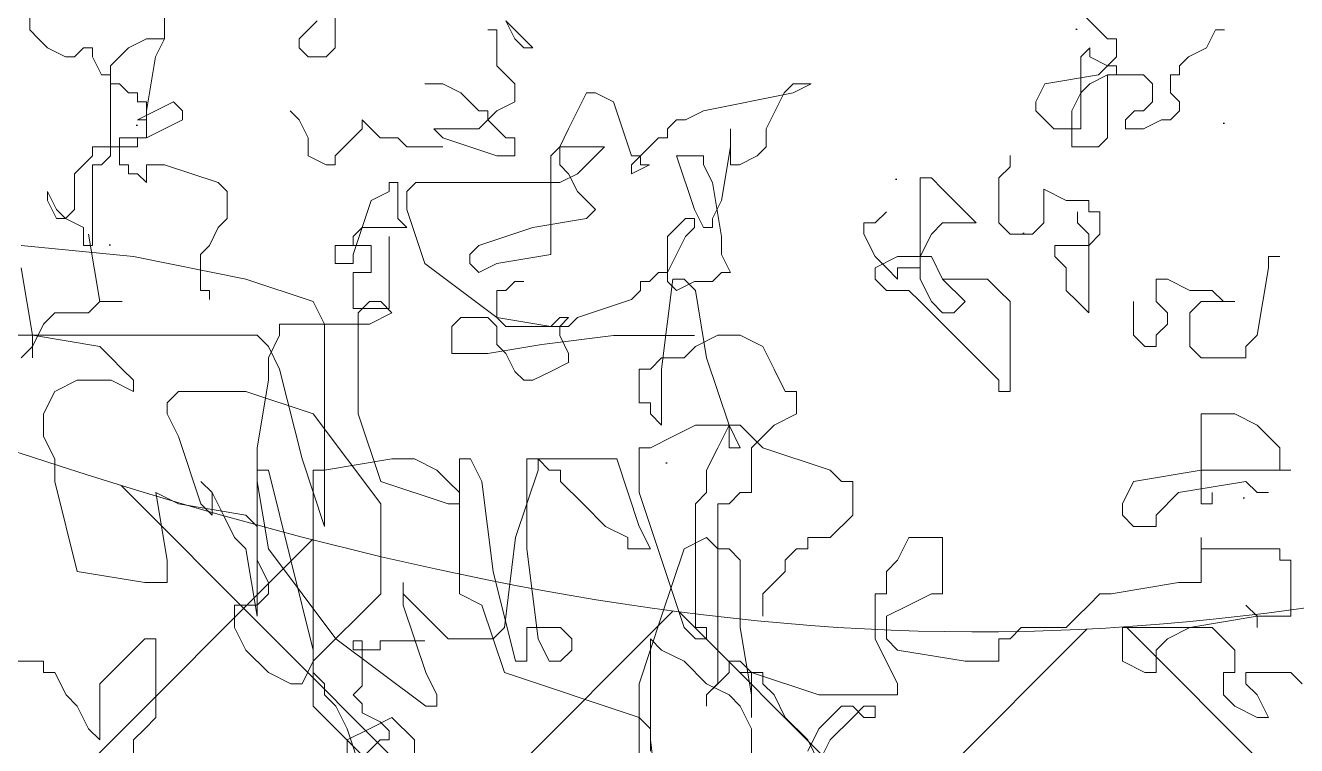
# Model space of a CAD drawing. Extents: x -95 to 325, y -1215 to -918.
# Drawn here: x 84.85 to 94.1, y -1086.93 to -1081.7 of the extents above; entities that cross this region are included whole.
import ezdxf

# ---------------------------------------------------------------- set-up
doc = ezdxf.new("R2010")
doc.units = 0
doc.layers.get('0').update_dxf_attribs({"linetype": 'CONTINUOUS'})
for name, color, linetype in [('尺寸标注', 7, 'CONTINUOUS'), ('福建茶', 76, 'CONTINUOUS'), ('马尼拉草', 80, 'CONTINUOUS')]:
    doc.layers.add(name, color=color, linetype=linetype)

# ---------------------------------------------------------------- blocks, each defined once
blk = doc.blocks.new('tulia')
at = {"color": 3, "lineweight": 0}
for p, q in [((205.1309, 273.1756), (205.0712, 273.653)), ((204.5934, 273.5933), (204.5934, 273.1159)), ((206.4448, 273.474), (206.8031, 273.1159)), ((206.7434, 273.1159), (206.624, 273.474)), ((206.7434, 273.5336), (206.7434, 273.1756)), ((204.2351, 273.2949), (204.1754, 273.1756)), ((204.2948, 273.1756), (204.2351, 273.2949)), ((205.1906, 272.8772), (205.1906, 273.2949)), ((206.3851, 273.1756), (206.3851, 273.2949)), ((206.6635, 273.2698), (206.568, 273.1744)), ((207.8781, 273.2949), (207.8781, 273.1756)), ((204.2351, 273.1159), (204.2948, 273.2352)), ((205.1309, 273.2352), (205.1309, 273.1159)), ((204.1754, 273.1756), (204.0559, 273.0562)), ((204.4143, 273.0562), (204.2948, 273.1756)), ((205.1309, 272.6385), (205.1309, 273.1756)), ((206.5045, 273.0562), (206.3851, 273.1756)), ((206.568, 273.1744), (206.5203, 273.1744)), ((206.5203, 273.1744), (206.5203, 273.1267)), ((206.7434, 273.1756), (206.624, 273.1159)), ((207.8781, 273.1756), (207.8184, 273.1159)), ((208.0573, 272.8772), (208.0573, 273.1756)), ((208.0573, 273.1756), (208.117, 273.1159)), ((204.1156, 272.9965), (204.2351, 273.1159)), ((204.5934, 273.1159), (204.6531, 272.9965)), ((205.1309, 273.1159), (205.1906, 273.0562)), ((206.624, 273.1159), (206.5045, 273.0562)), ((206.5203, 273.1267), (206.568, 273.079)), ((206.568, 273.079), (206.6635, 273.0313)), ((206.8031, 272.9965), (206.7434, 273.1159)), ((206.8031, 273.1159), (206.9226, 272.9965)), ((207.8184, 273.1159), (207.7587, 273.0562)), ((208.117, 273.1159), (208.1767, 272.9965)), ((201.9059, 272.9369), (201.8462, 273.0562)), ((201.8462, 273.0562), (201.9059, 273.0562)), ((201.9059, 273.0562), (202.0254, 272.9965)), ((203.9365, 272.9965), (203.9365, 273.0562)), ((203.9365, 273.0562), (203.9962, 273.0562)), ((204.0559, 273.0562), (203.9962, 272.9965)), ((203.9962, 273.0562), (204.0559, 272.9965)), ((204.474, 272.9369), (204.4143, 273.0562)), ((204.5934, 272.8175), (204.5934, 273.0562)), ((204.5934, 273.0562), (204.5934, 272.9369)), ((205.1906, 273.0562), (205.9073, 272.8175)), ((206.6635, 273.0313), (206.6635, 272.9836)), ((207.7587, 273.0562), (207.7587, 272.6385)), ((201.9657, 272.8772), (201.9059, 272.9369)), ((202.0254, 272.9965), (202.0851, 272.9369)), ((202.0851, 272.9369), (202.0851, 272.8175)), ((203.817, 272.8772), (203.817, 272.9369)), ((203.817, 272.9369), (204.2351, 272.9369)), ((203.9962, 272.9965), (203.9365, 272.9965)), ((204.0559, 272.9965), (204.1156, 272.9965)), ((204.2351, 272.9369), (204.5934, 272.8175)), ((204.5337, 272.8772), (204.474, 272.9369)), ((204.5934, 272.9369), (204.6531, 272.5788)), ((204.6531, 272.9965), (204.7129, 272.9369)), ((204.8323, 272.9369), (204.7129, 272.8175)), ((204.7129, 272.9369), (204.8323, 272.8772)), ((204.7726, 272.8772), (204.8323, 272.9369)), ((204.8323, 272.9369), (204.8323, 272.9965)), ((204.8323, 272.9965), (204.8323, 272.9369)), ((206.2656, 272.9369), (206.2656, 272.9965)), ((206.2656, 272.9965), (206.3253, 272.9965)), ((206.3253, 272.8175), (206.2656, 272.9369)), ((206.3253, 272.9965), (206.8031, 272.6385)), ((206.6635, 272.9836), (206.7113, 272.9359)), ((206.7113, 272.9359), (206.6635, 272.8882)), ((206.8628, 272.9369), (206.8031, 272.9965)), ((206.8628, 272.8772), (206.8628, 272.9369)), ((206.9226, 272.9965), (206.9226, 271.7433)), ((208.1767, 272.9965), (208.2364, 272.9369)), ((208.2364, 272.9369), (208.2962, 272.8175)), ((201.6671, 272.8772), (201.7268, 272.8175)), ((201.9657, 272.8175), (201.9657, 272.8772)), ((203.9365, 272.6385), (203.817, 272.8772)), ((204.5337, 272.8175), (204.5337, 272.8772)), ((204.7726, 271.9224), (204.7726, 272.8772)), ((204.8323, 272.8772), (204.9517, 272.7578)), ((205.0712, 272.5191), (205.1906, 272.8772)), ((206.6635, 272.8882), (206.6635, 272.6497)), ((206.9226, 272.8175), (206.8628, 272.8772)), ((206.9226, 272.7578), (206.9823, 272.8772)), ((206.9823, 272.8772), (207.042, 272.8772)), ((207.042, 272.8772), (207.1615, 272.8175)), ((207.9976, 272.8175), (208.0573, 272.8772)), ((201.7268, 272.8175), (201.9657, 272.8175)), ((202.0851, 272.8175), (202.0254, 272.8175)), ((202.0254, 272.8175), (202.0254, 272.6982)), ((202.4434, 272.6982), (202.4434, 272.8175)), ((202.4434, 272.8175), (202.5032, 272.8175)), ((202.5032, 272.8175), (202.6226, 272.7578)), ((204.6531, 272.8175), (204.5337, 272.8175)), ((204.5934, 272.8175), (204.6531, 272.8175)), ((204.6531, 272.7578), (204.5934, 272.8175)), ((204.7129, 272.8175), (204.7129, 272.7578)), ((205.9073, 272.8175), (206.0267, 272.4594)), ((206.4448, 272.4594), (206.3253, 272.8175)), ((206.9226, 272.6982), (206.9226, 272.8175)), ((207.1615, 272.8175), (207.2809, 272.6982)), ((207.8781, 272.6982), (207.9976, 272.8175)), ((208.2962, 272.8175), (208.3559, 272.8175)), ((208.3559, 272.8175), (208.3559, 272.7578)), ((202.6226, 272.7578), (202.6226, 272.5788)), ((203.2795, 272.6385), (203.2795, 272.7578)), ((203.2795, 272.7578), (203.4587, 272.7578)), ((203.4587, 272.7578), (203.817, 272.6982)), ((204.7129, 272.7578), (204.6531, 272.7578)), ((204.9517, 272.7578), (205.0712, 272.6982)), ((205.549, 272.6982), (205.6087, 272.7578)), ((205.6087, 272.7578), (205.6684, 272.7578)), ((205.6684, 272.7578), (205.7281, 272.6385)), ((205.8476, 272.7578), (205.7879, 272.7578)), ((205.7879, 272.7578), (205.7879, 272.5788)), ((205.967, 272.2804), (205.8476, 272.7578)), ((206.5642, 272.3998), (206.9226, 272.7578)), ((208.3559, 272.7578), (208.6545, 272.7578)), ((202.0254, 272.6982), (202.0851, 272.6385)), ((202.3837, 272.6385), (202.4434, 272.6982)), ((203.817, 272.6982), (203.8768, 272.6385)), ((205.0712, 272.6982), (205.1309, 272.6385)), ((205.549, 272.6385), (205.549, 272.6982)), ((206.7113, 272.6974), (206.568, 272.6974)), ((206.568, 272.6974), (206.568, 272.6497)), ((206.7113, 272.6497), (206.7113, 272.6974)), ((207.042, 272.2207), (206.9226, 272.6982)), ((207.2809, 272.6982), (207.3406, 272.5788)), ((207.8184, 272.6385), (207.8781, 272.6982)), ((202.0851, 272.6385), (202.1448, 272.5788)), ((202.2643, 272.5788), (202.3837, 272.6385)), ((203.1601, 272.5788), (203.2198, 272.6385)), ((203.2198, 272.6385), (203.2795, 272.6385)), ((203.8768, 272.6385), (203.8768, 272.5191)), ((203.9365, 272.3998), (203.9365, 272.6385)), ((204.8323, 272.5788), (204.8323, 272.6385)), ((204.8323, 272.6385), (204.892, 272.6385)), ((204.892, 272.6385), (204.9517, 272.5788)), ((205.6087, 272.5788), (205.549, 272.6385)), ((205.7281, 272.6385), (205.7879, 272.1611)), ((205.9073, 272.5788), (205.967, 272.6385)), ((205.967, 272.6385), (206.2059, 272.6385)), ((206.2059, 272.6385), (206.4448, 272.3998)), ((206.568, 272.6497), (206.3293, 272.6497)), ((206.6635, 272.6497), (206.7113, 272.6497)), ((206.8031, 272.6385), (207.1615, 272.1611)), ((207.7587, 272.6385), (207.8184, 272.6385)), ((202.2643, 272.5788), (201.9059, 272.5191)), ((201.9059, 272.5191), (201.9059, 272.5788)), ((202.1448, 272.5788), (202.2643, 272.5788)), ((202.6226, 272.5788), (202.2643, 272.5788)), ((202.8615, 272.5191), (202.9212, 272.5788)), ((202.9212, 272.5788), (203.1601, 272.5788)), ((204.6531, 272.5788), (204.6531, 272.2207)), ((204.892, 272.5788), (204.8323, 272.5788)), ((204.892, 271.9224), (204.892, 272.5788)), ((204.9517, 272.5788), (205.1906, 271.8627)), ((205.7879, 272.5788), (205.6087, 272.5788)), ((205.8476, 272.1014), (205.9073, 272.5788)), ((207.3406, 272.5788), (207.3406, 272.4594)), ((201.9059, 272.5191), (201.7268, 272.5191)), ((201.7268, 272.5191), (201.7268, 272.2207)), ((201.9657, 272.4594), (201.9059, 272.5191)), ((202.742, 272.3998), (202.8018, 272.4594)), ((202.8018, 272.4594), (202.8615, 272.5191)), ((203.7573, 272.4594), (203.6379, 272.3998)), ((203.8768, 272.5191), (203.7573, 272.4594)), ((204.5337, 272.5191), (204.5337, 272.3998)), ((204.9517, 272.1611), (205.0712, 272.5191)), ((206.0267, 272.4594), (206.1462, 272.3998)), ((206.4448, 272.3401), (206.4448, 272.4594)), ((207.2212, 272.4594), (207.1615, 272.3998)), ((207.2212, 271.624), (207.2212, 272.5191)), ((207.2212, 272.5191), (207.2809, 272.1611)), ((207.3406, 272.4594), (207.2212, 272.4594)), ((202.324, 272.3401), (202.6823, 272.3998)), ((202.6823, 272.3998), (202.742, 272.3998)), ((203.6379, 272.3998), (203.5782, 272.3998)), ((203.5782, 272.3998), (203.5782, 272.1014)), ((203.8768, 272.2804), (203.8768, 272.3998)), ((203.8768, 272.3998), (203.9365, 272.3998)), ((204.5337, 272.3998), (204.4143, 272.2804)), ((206.1462, 272.3998), (206.1462, 271.6837)), ((206.4448, 272.3998), (206.4448, 272.3401)), ((206.5642, 271.9224), (206.5642, 272.3998)), ((207.1615, 272.3998), (207.1615, 272.3401)), ((202.2046, 272.1014), (202.2046, 272.3401)), ((202.2046, 272.3401), (202.324, 272.3401)), ((207.1615, 272.3401), (207.2212, 272.2207)), ((207.6989, 272.2207), (207.6989, 272.3401)), ((207.6989, 272.3401), (207.8184, 272.3401)), ((207.8184, 272.3401), (208.1767, 272.2804)), ((203.817, 272.2207), (203.8768, 272.2804)), ((204.4143, 272.2804), (204.4143, 272.2207)), ((206.0267, 271.803), (205.967, 272.2804)), ((208.1767, 272.2804), (208.2962, 271.803)), ((201.7268, 272.2207), (201.7865, 272.2207)), ((201.7865, 272.2207), (201.7865, 272.1611)), ((203.7573, 272.1014), (203.817, 272.2207)), ((204.4143, 272.2207), (204.3545, 272.1611)), ((204.6531, 272.2207), (204.7129, 272.1611)), ((207.1615, 271.7433), (207.042, 272.2207)), ((207.2212, 272.2207), (207.2212, 272.0417)), ((207.7587, 271.8627), (207.6989, 272.2207)), ((201.7865, 272.1611), (202.2046, 272.1611)), ((202.2046, 272.1611), (202.2046, 272.1014)), ((204.3545, 272.1611), (204.2948, 272.1611)), ((204.2948, 272.1611), (204.2948, 272.1014)), ((204.7129, 272.1611), (204.7726, 272.1611)), ((204.7726, 272.1611), (204.8323, 272.1014)), ((204.8323, 272.1014), (204.9517, 272.1611)), ((205.1906, 272.0417), (205.1309, 272.1611)), ((205.1309, 272.1611), (205.2504, 272.1611)), ((205.2504, 272.1611), (205.2504, 272.1014)), ((205.7879, 272.1611), (205.7879, 271.6837)), ((207.1615, 272.1611), (207.2212, 271.803)), ((207.2809, 272.1611), (207.3406, 272.1014)), ((203.5782, 272.1014), (203.7573, 272.1014)), ((204.1754, 272.1014), (204.0559, 271.982)), ((204.2948, 272.1014), (204.1754, 272.1014)), ((205.2504, 272.1014), (205.3698, 272.0417)), ((205.7281, 271.7433), (205.8476, 272.1014)), ((207.3406, 272.1014), (207.4003, 271.982)), ((202.4434, 271.982), (202.4434, 272.0417)), ((202.4434, 272.0417), (202.5629, 272.0417)), ((202.5629, 272.0417), (202.6226, 271.982)), ((205.3101, 271.6837), (205.1906, 272.0417)), ((205.3698, 272.0417), (205.4892, 271.9224)), ((206.9823, 271.6837), (206.8628, 272.0417)), ((206.8628, 272.0417), (206.8628, 270.9675)), ((207.2212, 272.0417), (207.2809, 271.982)), ((202.2046, 271.9224), (202.1448, 271.9224)), ((202.1448, 271.9224), (202.1448, 271.8627)), ((202.2046, 271.4449), (202.2046, 271.9224)), ((202.324, 271.8627), (202.4434, 271.982)), ((202.6226, 271.9224), (202.5629, 271.803)), ((202.6226, 271.982), (202.6226, 271.9224)), ((204.0559, 271.982), (204.0559, 271.803)), ((204.6531, 271.8627), (204.7129, 271.9224)), ((204.7129, 271.9224), (204.7726, 271.9224)), ((204.8323, 271.8627), (204.892, 271.9224)), ((205.4892, 271.9224), (205.6087, 271.803)), ((206.1462, 271.8627), (206.1462, 271.9224)), ((206.1462, 271.9224), (206.2059, 271.9224)), ((206.2059, 271.9224), (206.5642, 271.803)), ((206.9226, 271.4449), (206.5642, 271.9224)), ((207.2809, 271.982), (207.6392, 271.9224)), ((207.4003, 271.982), (207.4601, 271.8627)), ((207.4601, 271.8627), (207.4601, 271.982)), ((207.4601, 271.982), (207.5198, 271.9224)), ((207.5198, 271.9224), (207.6392, 271.5643)), ((207.6392, 271.9224), (207.7587, 271.8627)), ((201.8462, 271.8627), (201.9059, 271.8627)), ((201.9059, 271.8627), (201.9657, 271.803)), ((201.9657, 271.803), (202.324, 271.8627)), ((204.5934, 271.624), (204.5934, 271.8627)), ((204.5934, 271.8627), (204.6531, 271.8627)), ((204.8323, 271.7433), (204.8323, 271.8627)), ((205.1906, 271.8627), (205.1906, 271.624)), ((206.2059, 271.803), (206.1462, 271.8627)), ((207.4601, 271.8627), (207.5198, 271.803)), ((207.5198, 271.803), (207.4601, 271.8627)), ((202.5629, 271.803), (202.2046, 271.7433)), ((204.0559, 271.803), (204.1156, 271.803)), ((204.1156, 271.803), (204.1754, 271.7433)), ((205.6087, 271.803), (205.6087, 271.7433)), ((206.0865, 271.6837), (206.0267, 271.803)), ((206.2656, 271.7433), (206.2059, 271.803)), ((206.5642, 271.803), (206.6837, 271.4449)), ((207.2212, 271.803), (207.2212, 271.7433)), ((208.2962, 271.803), (208.2962, 271.6837)), ((202.2046, 271.7433), (201.7268, 271.7433)), ((201.7268, 271.7433), (201.7865, 271.7433)), ((201.7865, 271.7433), (201.7865, 271.624)), ((204.1754, 271.7433), (204.5337, 271.624)), ((204.7726, 271.624), (204.8323, 271.7433)), ((205.6087, 271.7433), (205.6684, 271.7433)), ((205.6684, 271.7433), (205.7281, 271.6837)), ((205.7281, 271.6837), (205.7281, 271.7433)), ((206.3851, 271.6837), (206.2656, 271.7433)), ((206.8628, 271.7433), (206.5045, 271.6837)), ((206.9226, 271.7433), (206.8628, 271.7433)), ((207.2212, 271.7433), (207.1615, 271.7433)), ((205.7879, 271.6837), (205.3101, 271.6837)), ((206.1462, 271.6837), (206.0865, 271.6837)), ((206.5045, 271.6837), (206.3851, 271.6837)), ((207.1017, 271.2062), (206.9823, 271.6837)), ((208.2962, 271.6837), (208.3559, 271.5643)), ((201.7865, 271.624), (201.8462, 271.5643)), ((204.5337, 271.624), (204.6531, 271.5046)), ((204.5337, 271.5643), (204.5934, 271.624)), ((204.7129, 271.5046), (204.6531, 271.624)), ((204.6531, 271.624), (204.7129, 271.624)), ((204.7129, 271.5046), (204.7726, 271.624)), ((204.7129, 271.624), (204.7129, 271.5046)), ((205.1309, 271.624), (205.0115, 271.5643)), ((205.1906, 271.624), (205.1309, 271.624)), ((207.1615, 271.2659), (207.2212, 271.624)), ((201.8462, 271.5643), (201.9059, 271.5046)), ((204.474, 271.5046), (204.5337, 271.5643)), ((205.0115, 271.5643), (204.892, 271.5046)), ((207.6392, 271.5643), (207.6989, 271.4449)), ((208.3559, 271.5643), (208.3559, 271.4449)), ((201.9059, 271.5046), (202.0254, 271.4449)), ((202.0254, 271.4449), (202.2046, 271.4449)), ((204.3545, 271.4449), (204.474, 271.5046)), ((204.3545, 271.3256), (204.3545, 271.4449)), ((204.6531, 271.5046), (204.7129, 271.5046)), ((204.892, 271.5046), (204.7129, 271.5046)), ((204.7129, 271.5046), (204.8323, 271.1466)), ((205.0712, 271.2062), (205.0712, 271.5046)), ((205.0712, 271.5046), (205.1309, 271.4449)), ((205.1309, 271.4449), (205.1309, 271.3853)), ((206.6837, 271.4449), (206.6837, 270.9079)), ((207.2809, 271.3256), (206.9226, 271.4449)), ((207.6989, 271.4449), (207.6989, 271.3853)), ((208.3559, 271.4449), (208.2962, 271.3256)), ((205.1309, 271.3853), (205.1906, 271.3853)), ((205.1906, 271.3853), (205.1906, 271.2062)), ((207.6989, 271.3853), (207.6392, 271.3256)), ((203.2198, 270.8482), (203.2198, 271.3256)), ((203.2198, 271.3256), (203.2795, 271.3256)), ((203.2795, 271.3256), (203.2795, 271.2659)), ((204.4143, 271.3256), (204.3545, 271.3256)), ((204.474, 271.2062), (204.4143, 271.3256)), ((207.6392, 271.3256), (207.2809, 271.3256)), ((207.9976, 271.2659), (207.8781, 271.3256)), ((207.8781, 271.3256), (207.8781, 271.2659)), ((208.2962, 271.3256), (208.1767, 271.2659)), ((203.2795, 271.2659), (203.6379, 270.9079)), ((205.7564, 271.2662), (205.661, 271.2185)), ((205.8042, 271.2662), (205.7564, 271.2662)), ((205.8519, 271.2185), (205.8042, 271.2662)), ((207.1615, 271.1466), (207.1615, 271.2659)), ((207.8781, 271.2659), (207.9378, 271.2062)), ((208.1767, 271.2659), (207.9976, 271.2659)), ((204.5337, 271.0869), (204.474, 271.2062)), ((205.0115, 270.7288), (205.0712, 271.2062)), ((205.1309, 271.2062), (205.0712, 271.1466)), ((205.1906, 271.2062), (205.1309, 271.2062)), ((205.661, 271.2185), (205.5655, 271.1708)), ((205.8997, 271.1231), (205.8519, 271.2185)), ((207.1615, 271.0869), (207.1017, 271.2062)), ((207.9378, 271.2062), (207.9976, 271.1466)), ((201.9657, 271.0869), (201.9657, 271.1466)), ((201.9657, 271.1466), (202.2046, 271.1466)), ((202.2046, 271.1466), (202.2643, 271.0869)), ((204.8323, 271.1466), (204.892, 270.7885)), ((204.9517, 271.1466), (204.892, 271.0869)), ((205.0712, 271.1466), (204.9517, 271.1466)), ((205.5655, 271.1708), (205.5655, 271.1231)), ((205.5655, 271.1231), (205.6132, 271.0277)), ((205.7087, 271.0754), (205.9951, 271.1231)), ((205.9474, 271.0754), (205.8997, 271.1231)), ((205.9951, 271.1231), (206.1861, 271.1231)), ((206.1861, 271.1231), (206.1861, 270.98)), ((207.1017, 271.0272), (207.1615, 271.1466)), ((207.9976, 271.1466), (208.0573, 271.0869)), ((208.4156, 271.0869), (208.4753, 271.1466)), ((208.4156, 271.0272), (208.4156, 271.1466)), ((208.4156, 271.1466), (208.4156, 271.0869)), ((201.9059, 271.0272), (201.9657, 271.0869)), ((202.2643, 271.0869), (202.2643, 270.9079)), ((202.4434, 271.0272), (202.4434, 271.0869)), ((202.4434, 271.0869), (202.5032, 271.0869)), ((202.5032, 271.0869), (202.5629, 271.0272)), ((204.6531, 271.0272), (204.5337, 271.0869)), ((204.892, 271.0869), (204.7726, 271.0272)), ((205.3268, 271.0277), (205.7087, 271.0754)), ((205.9474, 270.98), (205.9474, 271.0754)), ((207.2212, 271.0272), (207.1615, 271.0869)), ((208.0573, 271.0869), (208.4156, 271.0272)), ((208.4156, 271.0869), (208.3559, 270.9675)), ((208.4156, 271.0272), (208.4156, 271.0869)), ((201.8462, 270.6691), (201.9059, 271.0272)), ((202.3837, 270.9675), (202.4434, 271.0272)), ((202.5629, 271.0272), (202.5629, 270.8482)), ((204.7726, 271.0272), (204.6531, 271.0272)), ((204.8971, 271.0277), (205.3268, 271.0277)), ((205.5177, 270.9323), (205.5655, 270.98)), ((205.5655, 270.98), (205.8997, 270.98)), ((205.6132, 270.98), (205.5655, 270.9323)), ((205.6132, 271.0277), (205.6132, 270.98)), ((205.6132, 270.9323), (205.661, 270.98)), ((205.661, 270.98), (205.9474, 270.9323)), ((205.8997, 270.98), (205.9474, 270.9323)), ((205.9951, 270.9323), (205.9474, 270.98)), ((206.1861, 270.98), (206.1384, 270.9323)), ((207.1017, 270.9675), (207.1017, 271.0272)), ((208.535, 271.0272), (207.2212, 271.0272)), ((208.4753, 270.6691), (208.4156, 271.0272)), ((202.2643, 270.9079), (202.2046, 270.8482)), ((202.3837, 270.9079), (202.3837, 270.9675)), ((202.4434, 270.8482), (202.3837, 270.9079)), ((202.8018, 270.4901), (202.8018, 270.9079)), ((202.8018, 270.9079), (202.8615, 270.8482)), ((203.4587, 270.8482), (203.5184, 270.9079)), ((203.5184, 270.9079), (203.5782, 270.9079)), ((203.5782, 270.9079), (203.6379, 270.8482)), ((203.6379, 270.9079), (203.6976, 270.8482)), ((205.2313, 270.8369), (205.5177, 270.9323)), ((205.5655, 270.9323), (205.6132, 270.9323)), ((205.9474, 270.9323), (206.3293, 270.6461)), ((205.9474, 270.9323), (205.9474, 270.7892)), ((206.1384, 270.9323), (205.9951, 270.9323)), ((206.5045, 270.9079), (206.624, 270.9675)), ((206.5642, 270.8482), (206.5045, 270.9079)), ((206.624, 270.9675), (207.1017, 270.9675)), ((206.6837, 270.9079), (206.624, 270.8482)), ((206.8628, 270.9675), (206.9226, 270.8482)), ((208.117, 270.9079), (208.0573, 270.8482)), ((208.2962, 270.9079), (208.117, 270.9079)), ((208.3559, 270.9675), (208.2962, 270.9079)), ((202.2046, 270.8482), (202.0254, 270.8482)), ((202.0254, 270.8482), (202.0851, 270.8482)), ((202.0851, 270.8482), (202.1448, 270.7885)), ((202.4434, 270.7288), (202.4434, 270.8482)), ((202.8615, 270.8482), (202.9212, 270.7885)), ((203.2795, 270.7885), (203.2198, 270.8482)), ((203.5782, 270.7288), (203.4587, 270.8482)), ((203.6379, 270.8482), (203.6976, 270.7288)), ((203.6976, 270.8482), (203.7573, 270.7885)), ((205.1835, 270.7892), (205.2313, 270.8369)), ((206.5203, 270.503), (206.5203, 270.8846)), ((206.5203, 270.8846), (206.7113, 270.8846)), ((206.624, 270.8482), (206.5642, 270.8482)), ((206.7113, 270.8846), (206.7113, 270.6938)), ((206.9226, 270.8482), (207.2809, 270.7288)), ((207.4751, 270.8369), (207.4751, 270.7892)), ((208.0573, 270.8482), (207.9378, 270.8482)), ((207.9378, 270.8482), (208.0573, 270.8482)), ((208.0573, 270.8482), (208.117, 270.4901)), ((202.1448, 270.7885), (202.2643, 270.7885)), ((202.2643, 270.7885), (202.3837, 270.7288)), ((202.9212, 270.7885), (202.9212, 270.6691)), ((203.3393, 270.7288), (203.2795, 270.7885)), ((203.7573, 270.7885), (203.8768, 270.7885)), ((203.8768, 270.7885), (203.9365, 270.7288)), ((204.892, 270.7885), (204.9517, 270.7288)), ((204.8971, 270.7415), (204.9926, 270.7892)), ((204.9926, 270.7892), (205.0403, 270.7415)), ((205.1835, 270.7415), (205.1835, 270.7892)), ((205.8997, 270.7892), (205.8519, 270.7415)), ((205.9474, 270.7892), (205.8997, 270.7892)), ((207.4751, 270.7892), (207.5228, 270.7892)), ((207.5228, 270.7892), (207.5228, 270.5984)), ((202.3837, 270.7288), (202.4434, 270.7288)), ((203.5782, 270.7288), (203.3393, 270.7288)), ((203.6379, 270.6095), (203.5782, 270.7288)), ((203.6976, 270.7288), (203.6976, 270.6095)), ((203.817, 270.6691), (203.817, 270.7288)), ((203.817, 270.7288), (203.8768, 270.6691)), ((203.9365, 270.7288), (203.9365, 270.6691)), ((204.7539, 270.6938), (204.8016, 270.7415)), ((204.8016, 270.7415), (204.8971, 270.7415)), ((204.9517, 270.7288), (205.0115, 270.7288)), ((205.0403, 270.7415), (205.0403, 270.503)), ((205.0881, 270.6938), (205.1358, 270.7415)), ((205.1358, 270.7415), (205.1835, 270.7415)), ((205.8519, 270.7415), (205.8042, 270.7415)), ((207.2809, 270.7288), (207.8781, 270.6095)), ((201.8462, 270.6095), (201.8462, 270.6691)), ((202.9212, 270.6691), (202.9809, 270.6095)), ((203.6976, 270.1917), (203.6976, 270.6691)), ((203.6976, 270.6691), (203.817, 270.6691)), ((203.9365, 270.6691), (203.817, 270.6095)), ((203.8768, 270.6691), (203.9365, 270.6095)), ((204.7539, 270.5984), (204.7061, 270.6938)), ((204.7061, 270.6938), (204.7539, 270.6938)), ((204.9926, 270.5984), (205.0403, 270.6938)), ((205.0403, 270.6938), (205.0881, 270.6938)), ((205.661, 270.5984), (205.9474, 270.6461)), ((205.9474, 270.6461), (206.0429, 270.6938)), ((206.0429, 270.6938), (206.0906, 270.6461)), ((206.0906, 270.6461), (206.0906, 270.5984)), ((206.3293, 270.6461), (206.4248, 270.3598)), ((206.7113, 270.6938), (206.6158, 270.6938)), ((206.6158, 270.6938), (206.6158, 270.5507)), ((206.7113, 270.5984), (206.7113, 270.6461)), ((206.7113, 270.6461), (206.8067, 270.6461)), ((206.8067, 270.6461), (206.8067, 270.5507)), ((201.7865, 270.6095), (201.8462, 270.6095)), ((202.9809, 270.6095), (202.9809, 270.5498)), ((203.817, 270.6095), (203.6379, 270.6095)), ((203.6976, 270.6095), (203.6379, 270.4901)), ((203.9365, 270.6095), (203.9962, 270.4901)), ((204.7539, 270.503), (204.7539, 270.5984)), ((204.9448, 270.503), (204.9926, 270.5984)), ((205.661, 270.0736), (205.661, 270.5984)), ((206.0906, 270.5984), (206.0429, 270.5507)), ((206.6158, 270.3121), (206.7113, 270.5984)), ((207.5228, 270.5984), (207.4751, 270.5507)), ((207.8781, 270.6095), (208.4753, 270.5498)), ((202.8018, 270.5498), (202.742, 270.4901)), ((202.9809, 270.5498), (202.8018, 270.5498)), ((204.8016, 270.2167), (204.7539, 270.503)), ((204.8971, 270.4553), (204.9448, 270.503)), ((205.0403, 270.503), (204.9448, 270.4076)), ((206.0429, 270.5507), (205.7564, 270.4553)), ((206.6158, 270.5507), (206.7113, 270.5507)), ((206.7113, 270.503), (206.6635, 270.4553)), ((206.7113, 270.503), (206.6635, 270.4553)), ((206.7113, 270.5507), (206.7113, 270.503)), ((206.8067, 270.5507), (206.7113, 270.5507)), ((206.7113, 270.5507), (206.7113, 270.503)), ((207.4751, 270.5507), (207.4274, 270.4553)), ((208.0957, 270.5507), (208.0957, 270.1213)), ((208.1435, 270.5507), (208.0957, 270.5507)), ((208.1435, 270.4553), (208.1435, 270.5507)), ((202.742, 270.4901), (202.742, 270.3708)), ((202.8615, 270.4304), (202.8018, 270.4901)), ((203.0407, 270.4304), (203.1004, 270.4901)), ((203.1004, 270.4901), (203.2198, 270.4901)), ((203.2198, 270.4901), (203.2795, 270.4304)), ((203.6379, 270.4901), (203.5782, 270.4304)), ((203.9962, 270.4901), (203.9962, 270.4304)), ((204.8016, 270.4076), (204.8016, 270.4553)), ((204.8016, 270.4553), (204.8494, 270.4553)), ((204.8494, 270.4553), (204.8971, 270.3598)), ((204.8971, 270.4076), (204.8971, 270.4553)), ((205.7564, 270.4553), (205.47, 270.4076)), ((206.6635, 270.4553), (206.4248, 270.4553)), ((206.4248, 270.4553), (206.4725, 270.4076)), ((206.6635, 270.4553), (206.568, 270.4553)), ((207.4274, 270.4553), (207.3796, 270.4076)), ((208.239, 270.4076), (208.1435, 270.4553)), ((202.742, 270.3708), (202.8018, 270.3708)), ((202.8018, 270.3708), (202.8018, 270.3111)), ((202.8615, 270.3708), (202.8615, 270.4304)), ((203.0407, 270.2514), (203.0407, 270.4304)), ((203.2795, 270.4304), (203.2795, 270.1917)), ((203.5782, 270.4304), (203.399, 270.4304)), ((203.399, 270.4304), (203.4587, 270.3708)), ((203.4587, 270.3708), (203.5782, 270.2514)), ((203.9365, 270.4304), (203.8768, 270.3708)), ((203.9962, 270.4304), (203.9365, 270.4304)), ((204.7539, 270.3121), (204.8016, 270.4076)), ((204.9448, 270.4076), (204.8971, 270.4076)), ((205.47, 270.4076), (205.4222, 270.3598)), ((206.4725, 270.4076), (206.4725, 270.2167)), ((207.3796, 270.4076), (207.3796, 270.2644)), ((208.1912, 270.3598), (208.239, 270.4076)), ((208.239, 270.4076), (208.2867, 270.4076)), ((208.2867, 270.3598), (208.239, 270.4076)), ((208.2867, 270.4076), (208.3344, 270.3121)), ((202.8018, 270.3111), (202.9212, 270.3111)), ((202.9212, 270.3111), (203.0407, 270.2514)), ((204.7061, 270.0259), (204.7539, 270.3121)), ((204.8971, 270.3598), (204.9926, 270.0736)), ((205.4222, 270.3598), (205.47, 270.3121)), ((205.47, 270.3121), (205.5177, 270.2644)), ((206.4248, 270.3598), (206.4248, 270.2644)), ((206.5203, 270.2644), (206.6158, 270.3121)), ((208.1912, 270.169), (208.1912, 270.3598)), ((208.3344, 270.2644), (208.2867, 270.3598)), ((208.3344, 270.3121), (208.3344, 270.2644)), ((203.5782, 270.2514), (203.6379, 270.1917)), ((205.5177, 270.2644), (205.5655, 270.169)), ((206.4248, 270.2644), (206.3771, 270.2167)), ((206.5203, 270.2167), (206.5203, 270.2644)), ((207.3796, 270.2644), (207.4274, 270.2167)), ((203.2795, 270.1917), (203.2198, 270.1321)), ((203.6379, 270.1917), (203.6976, 270.1917)), ((204.8494, 270.1213), (204.8016, 270.2167)), ((205.1358, 270.1213), (205.2313, 270.169)), ((205.2313, 270.169), (205.2313, 270.1213)), ((205.5177, 270.169), (205.4222, 270.0736)), ((205.6132, 270.2167), (205.5177, 270.169)), ((205.5655, 270.169), (205.6132, 270.1213)), ((206.3771, 270.2167), (205.6132, 270.2167)), ((206.4725, 270.2167), (206.5203, 270.2167)), ((207.4274, 270.2167), (207.7138, 270.1213)), ((207.8093, 270.1213), (207.8093, 270.2167)), ((207.8093, 270.2167), (207.857, 270.169)), ((207.857, 270.169), (207.9048, 270.169)), ((207.9048, 270.169), (207.9048, 270.1213)), ((208.1435, 270.1213), (208.1912, 270.169)), ((203.2198, 270.1321), (203.2198, 270.0724)), ((204.5629, 270.0736), (204.6584, 270.1213)), ((204.6584, 270.1213), (204.7061, 270.1213)), ((204.7061, 270.1213), (204.7061, 269.9305)), ((204.8494, 270.0736), (204.8494, 270.1213)), ((205.1835, 270.1213), (205.1358, 270.1213)), ((205.2313, 270.1213), (205.1358, 270.0259)), ((205.1835, 270.0736), (205.1835, 270.1213)), ((205.6132, 270.1213), (205.6132, 270.0259)), ((206.8545, 270.1213), (206.8067, 270.1213)), ((206.8067, 270.1213), (206.8067, 270.0736)), ((206.95, 270.0736), (206.8545, 270.1213)), ((207.7138, 270.1213), (207.8093, 270.1213)), ((207.9048, 270.1213), (207.9525, 270.1213)), ((207.9525, 270.1213), (207.9525, 269.9782)), ((208.048, 270.1213), (208.0003, 270.0736)), ((208.0957, 270.1213), (208.048, 270.1213)), ((208.0957, 270.0736), (208.1435, 270.1213)), ((202.701, 269.9782), (202.7488, 270.0259)), ((202.7488, 270.0259), (202.892, 270.0259)), ((202.892, 270.0259), (202.892, 269.8351)), ((204.5152, 270.0259), (204.5629, 270.0736)), ((204.5152, 269.9305), (204.5152, 270.0259)), ((204.7061, 269.9305), (204.7061, 270.0259)), ((204.9926, 270.0736), (204.8494, 270.0736)), ((205.1358, 270.0259), (205.0881, 269.9782)), ((205.2313, 270.0736), (205.1835, 270.0736)), ((205.3268, 269.7874), (205.2313, 270.0736)), ((205.4222, 270.0736), (205.3745, 270.0259)), ((205.3745, 270.0259), (205.6132, 270.0259)), ((205.6132, 270.0259), (205.5655, 269.9305)), ((205.6132, 270.0259), (205.661, 270.0736)), ((205.8519, 270.0736), (205.9474, 270.0736)), ((205.8519, 269.9782), (205.8519, 270.0736)), ((205.9474, 270.0736), (206.2338, 269.9782)), ((206.4248, 270.0259), (206.2338, 270.0259)), ((206.4725, 269.9782), (206.4248, 270.0259)), ((206.759, 270.0259), (206.7113, 269.9782)), ((206.8067, 270.0736), (206.759, 270.0259)), ((206.95, 269.9782), (206.95, 270.0736)), ((207.857, 269.9782), (207.857, 270.0259)), ((207.857, 270.0259), (208.0957, 270.0259)), ((208.0003, 270.0736), (208.0003, 269.6443)), ((208.0957, 270.0259), (208.0957, 270.0736)), ((202.701, 269.6443), (202.701, 269.9782)), ((205.0881, 269.9782), (205.0403, 269.9782)), ((205.0403, 269.9782), (205.0403, 269.9305)), ((205.8997, 269.9782), (205.8519, 269.9782)), ((205.9951, 269.8828), (205.8997, 269.9782)), ((206.2338, 269.9782), (206.2816, 269.9305)), ((206.568, 269.9782), (206.4725, 269.9782)), ((206.6158, 269.9305), (206.568, 269.9782)), ((206.7113, 269.9782), (206.6635, 269.9305)), ((206.9977, 269.8828), (206.95, 269.9782)), ((207.7138, 269.9305), (207.8093, 269.9782)), ((207.9525, 269.9782), (207.8093, 269.9782)), ((207.8093, 269.9782), (207.8093, 269.7874)), ((207.8093, 269.9782), (207.857, 269.9782)), ((202.4146, 269.8828), (202.5101, 269.9305)), ((202.5101, 269.9305), (202.6055, 269.9305)), ((202.6055, 269.9305), (202.6055, 269.8828)), ((202.8442, 269.5489), (202.8442, 269.9305)), ((202.8442, 269.9305), (202.9875, 269.9305)), ((202.9875, 269.9305), (203.0352, 269.8828)), ((204.4197, 269.7397), (204.5152, 269.9305)), ((205.0403, 269.9305), (204.9926, 269.8828)), ((205.5655, 269.9305), (205.47, 269.7397)), ((206.0429, 269.9305), (205.9951, 269.8828)), ((206.2816, 269.9305), (206.0429, 269.9305)), ((206.6635, 269.8828), (206.6158, 269.9305)), ((206.6635, 269.9305), (206.6635, 269.8828)), ((207.6183, 269.8828), (207.7138, 269.9305)), ((202.3191, 269.8351), (202.3668, 269.8828)), ((202.3191, 269.7874), (202.3191, 269.8351)), ((202.3668, 269.8828), (202.4146, 269.8828)), ((202.5101, 269.8351), (202.4623, 269.7874)), ((202.5578, 269.8351), (202.5101, 269.8351)), ((202.6055, 269.8828), (202.5578, 269.8351)), ((202.892, 269.8351), (202.8442, 269.7397)), ((203.0352, 269.8828), (203.083, 269.8351)), ((203.083, 269.8351), (203.083, 269.7874)), ((204.8494, 269.8351), (204.372, 269.7397)), ((204.9448, 269.8828), (204.8494, 269.8351)), ((204.9926, 269.8828), (204.9448, 269.8828)), ((205.9474, 269.8351), (205.8519, 269.7874)), ((205.9951, 269.8828), (205.9474, 269.8351)), ((205.9951, 269.8351), (205.9951, 269.8828)), ((206.0429, 269.8351), (205.9951, 269.8351)), ((206.1384, 269.7397), (206.0429, 269.8351)), ((207.0454, 269.8351), (206.9977, 269.8828)), ((207.6183, 269.8351), (207.6183, 269.8828)), ((207.6661, 269.7874), (207.6183, 269.8351)), ((207.857, 269.8828), (207.6661, 269.7874)), ((207.7615, 269.5489), (207.8093, 269.8351)), ((207.8093, 269.8351), (207.8093, 269.8828)), ((207.8093, 269.8828), (207.857, 269.8828)), ((202.3668, 269.7397), (202.3191, 269.7874)), ((202.4623, 269.7874), (202.4623, 269.692)), ((203.083, 269.7874), (203.0352, 269.692)), ((205.4222, 269.7397), (205.3268, 269.7874)), ((205.8519, 269.7874), (205.8519, 269.692)), ((207.8093, 269.7874), (207.857, 269.7874)), ((207.857, 269.7874), (207.857, 269.7397)), ((202.3668, 269.6443), (202.3668, 269.7397)), ((202.4623, 269.692), (202.5101, 269.6443)), ((202.7965, 269.692), (202.701, 269.6443)), ((203.0352, 269.692), (202.7488, 269.6443)), ((202.8442, 269.7397), (202.7965, 269.692)), ((204.372, 269.7397), (204.2765, 269.692)), ((204.2765, 269.692), (204.372, 269.692)), ((204.372, 269.692), (204.4197, 269.7397)), ((205.47, 269.7397), (205.4222, 269.7397)), ((205.8519, 269.692), (205.8997, 269.6443)), ((206.2338, 269.692), (206.1384, 269.7397)), ((206.3293, 269.692), (206.2338, 269.692)), ((207.857, 269.7397), (207.9048, 269.7397)), ((207.9048, 269.7397), (207.9525, 269.692)), ((207.9525, 269.692), (208.0003, 269.692)), ((208.0003, 269.692), (208.0003, 269.7397)), ((208.0003, 269.7397), (208.0003, 269.5966)), ((202.3191, 269.5966), (202.3191, 269.6443)), ((202.3191, 269.6443), (202.3668, 269.6443)), ((202.5101, 269.6443), (202.701, 269.6443)), ((202.701, 269.6443), (202.6533, 269.6443)), ((202.6533, 269.6443), (202.6533, 269.5966)), ((202.7488, 269.6443), (202.6533, 269.5489)), ((205.8997, 269.6443), (205.9474, 269.5966)), ((208.0003, 269.6443), (208.048, 269.6443)), ((208.048, 269.6443), (208.0957, 269.5489)), ((202.2714, 269.5489), (202.3191, 269.5966)), ((202.6533, 269.5966), (202.701, 269.5966)), ((202.701, 269.5966), (202.7965, 269.5489)), ((205.9474, 269.5966), (205.9474, 269.4057)), ((208.0003, 269.5966), (207.9048, 269.5012)), ((202.1281, 269.4057), (202.1759, 269.5012)), ((202.1759, 269.5012), (202.2714, 269.5489)), ((202.6533, 269.5489), (202.6533, 269.4535)), ((202.7965, 269.5489), (202.7965, 269.5012)), ((202.7965, 269.5012), (202.8442, 269.5489)), ((205.8042, 269.4535), (205.7564, 269.5012)), ((205.7564, 269.5012), (205.8042, 269.5012)), ((205.8042, 269.5012), (205.8519, 269.4535)), ((206.8067, 269.5012), (206.8545, 269.5489)), ((206.8067, 268.881), (206.8067, 269.5012)), ((206.8545, 269.5489), (206.95, 269.5489)), ((206.95, 269.5489), (206.9977, 269.5012)), ((206.9977, 269.5012), (206.9977, 269.4535)), ((207.7138, 269.4535), (207.7615, 269.5489)), ((207.9048, 269.5012), (207.8093, 269.4535)), ((208.0957, 269.5489), (208.0957, 269.5012)), ((208.0957, 269.5012), (208.1435, 269.5012)), ((208.1435, 269.5012), (208.1912, 269.5489)), ((208.1912, 269.5489), (208.239, 269.5489)), ((208.239, 269.5489), (208.3344, 269.5012)), ((208.3344, 269.5012), (208.3822, 269.4535)), ((202.6533, 269.4535), (202.701, 269.4535)), ((202.701, 269.4535), (202.9875, 269.1672)), ((205.8997, 269.358), (205.8042, 269.4535)), ((205.8519, 269.4535), (205.8997, 269.358)), ((206.9977, 269.4535), (206.9022, 269.358)), ((207.8093, 269.4535), (207.7138, 269.4535)), ((207.7138, 269.4535), (207.7138, 269.3103)), ((207.7138, 269.358), (207.7138, 269.4535)), ((208.3822, 269.4535), (208.4299, 269.4057)), ((202.0804, 269.4057), (202.1281, 269.4057)), ((205.9474, 269.4057), (205.9951, 269.4057)), ((208.4299, 269.4057), (208.4299, 269.3103))]:
    blk.add_line(p, q, dxfattribs=at)
blk = doc.blocks.new('tuli')
at = {"color": 3}
blk.add_blockref('tulia', (-25.9976, 9.2058), dxfattribs=at)

msp = doc.modelspace()

# ---------------------------------------------------------------- hatches: boundary and pattern name
at = {"layer": '尺寸标注'}
h = msp.add_hatch(dxfattribs=at)
h.set_pattern_fill('NET', color=26, scale=0.7, angle=45, style=0)
edge = h.paths.add_edge_path()
edge.add_line((75.0215, -1080.9958), (80.8174, -1097.2921))
edge.add_line((80.8174, -1097.2921), (129.1798, -1097.2921))
edge.add_line((129.1798, -1097.2921), (129.1798, -1082.4912))
edge.add_spline(control_points=[(129.1798, -1082.4912), (125.0333, -1080.8128), (112.5299, -1075.9371), (94.4974, -1090.6798), (80.5931, -1083.0269), (75.0215, -1080.9958)], knot_values=[137.42757, 137.42757, 137.42757, 137.42757, 150.318008, 176.245126, 193.577857, 193.577857, 193.577857, 193.577857], degree=3, periodic=0)
at = {"layer": '马尼拉草'}
h = msp.add_hatch(dxfattribs=at)
h.set_pattern_fill('AR-SAND', color=256, scale=0.1, style=0)
edge = h.paths.add_edge_path()
edge.add_line((129.1798, -1062.289), (129.1798, -1082.4912))
edge.add_spline(control_points=[(129.1798, -1082.4912), (125.0333, -1080.8128), (112.5299, -1075.9371), (91.7374, -1092.9364), (66.7332, -1072.3854), (41.7291, -1092.9391), (16.7497, -1072.5035), (-7.7416, -1091.997), (-23.6436, -1081.1645), (-31.4869, -1079.539)], knot_values=[26.944979, 26.944979, 26.944979, 26.944979, 39.835418, 65.762535, 91.689652, 117.61677, 143.543887, 169.471017, 193.577857, 193.577857, 193.577857, 193.577857], degree=3, periodic=0)
edge.add_line((-31.4869, -1079.539), (-31.4869, -1059.3369))
edge.add_spline(control_points=[(-31.4869, -1059.3369), (-23.6436, -1060.9624), (-7.7416, -1071.7949), (16.7497, -1052.3013), (41.7291, -1072.7369), (66.7332, -1052.1833), (91.7374, -1072.7343), (112.5299, -1055.735), (125.0333, -1060.6107), (129.1798, -1062.289)], knot_values=[26.944979, 26.944979, 26.944979, 26.944979, 51.051819, 76.978949, 102.906066, 128.833183, 154.760301, 180.687418, 193.577857, 193.577857, 193.577857, 193.577857], degree=3, periodic=0)

# ---------------------------------------------------------------- linework, layer by layer
at = {"layer": '福建茶', "lineweight": 9}
msp.add_open_spline([(-31.4869, -1079.539), (-23.6436, -1081.1645), (-7.7416, -1091.997), (16.7497, -1072.5035), (41.7291, -1092.9391), (66.7332, -1072.3854), (91.7374, -1092.9364), (112.5299, -1075.9371), (125.0333, -1080.8128), (129.1798, -1082.4912)], degree=3, knots=[26.944979, 26.944979, 26.944979, 26.944979, 51.051819, 76.978949, 102.906066, 128.833183, 154.760301, 180.687418, 193.577857, 193.577857, 193.577857, 193.577857], dxfattribs=at)

# ---------------------------------------------------------------- block references
at = {"color": 1, "lineweight": 0, "xscale": 1.369095795671456, "yscale": 1.369095796253532, "zscale": 1.369095795696208, "rotation": 180}
msp.add_blockref('tuli', (334.6461, -700.2857), dxfattribs=at)

doc.saveas('drawing.dxf')
